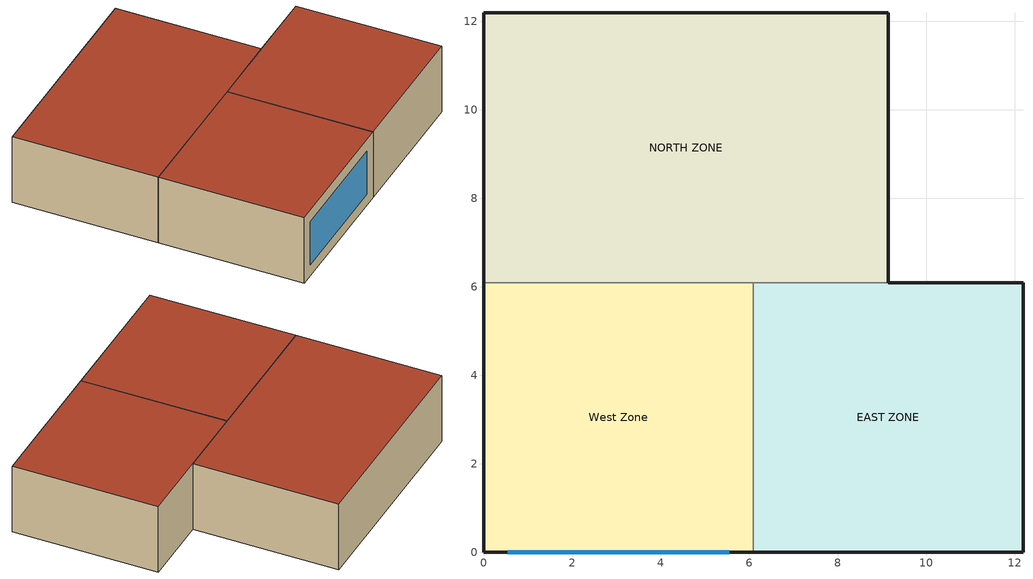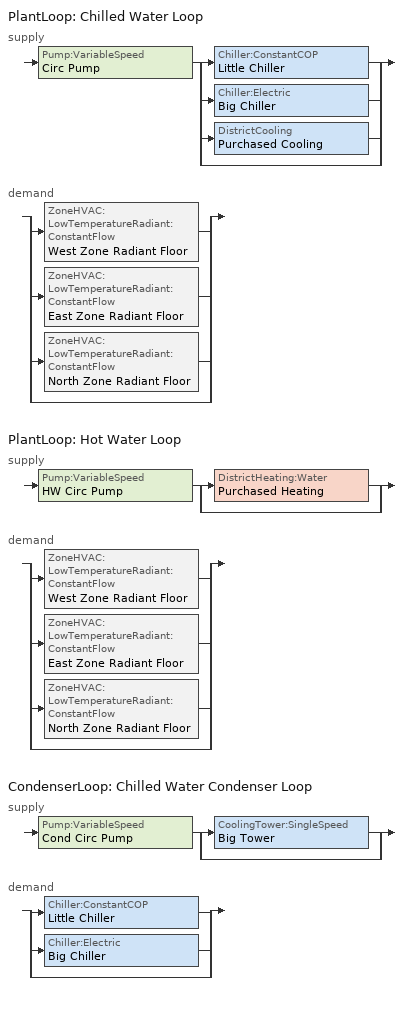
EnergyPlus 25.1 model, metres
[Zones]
West Zone
 floor ground (Slab Floor with Radiant): 0,0 0,6.1 6.1,6.1 6.1,0 z0
 wall outside (EXTWALL80): 0,6.1 0,0 6.1,0 z0:3.05
 wall to NORTH ZONE (PARTITION06): 6.1,6.1 0,6.1 z0:3.05
 wall to EAST ZONE (PARTITION06): 6.1,0 6.1,6.1 z0:3.05
 window (WIN-CON-LIGHT): 0.55,0 5.55,0 z0.5:2.5
 roof outside (ROOF34): 0,6.1 0,0 6.1,0 6.1,6.1 z3.05
EAST ZONE
 floor ground (Slab Floor with Radiant): 6.1,0 6.1,6.1 12.19,6.1 12.19,0 z0
 wall outside (EXTWALL80): 6.1,0 12.19,0 12.19,6.1 9.14,6.1 z0:3.05
 wall to NORTH ZONE (PARTITION06): 9.14,6.1 6.1,6.1 z0:3.05
 roof outside (ROOF34): 6.1,6.1 6.1,0 12.19,0 12.19,6.1 z3.05
NORTH ZONE
 floor ground (Slab Floor with Radiant): 0,6.1 0,12.19 9.14,12.19 9.14,6.1 z0
 wall outside (EXTWALL80): 9.14,6.1 9.14,12.19 0,12.19 0,6.1 z0:3.05
 roof outside (ROOF34): 0,12.19 0,6.1 9.14,6.1 9.14,12.19 z3.05
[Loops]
PlantLoop 'Chilled Water Loop'
 supply: Pump:VariableSpeed 'Circ Pump' > split
  | Chiller:ConstantCOP 'Little Chiller'
  | Chiller:Electric 'Big Chiller'
  | DistrictCooling 'Purchased Cooling'
  | bypass
 demand: split
  | ZoneHVAC:LowTemperatureRadiant:ConstantFlow 'West Zone Radiant Floor'
  | ZoneHVAC:LowTemperatureRadiant:ConstantFlow 'East Zone Radiant Floor'
  | ZoneHVAC:LowTemperatureRadiant:ConstantFlow 'North Zone Radiant Floor'
  | bypass
PlantLoop 'Hot Water Loop'
 supply: Pump:VariableSpeed 'HW Circ Pump' > split
  | DistrictHeating:Water 'Purchased Heating'
  | bypass
 demand: split
  | ZoneHVAC:LowTemperatureRadiant:ConstantFlow 'West Zone Radiant Floor'
  | ZoneHVAC:LowTemperatureRadiant:ConstantFlow 'East Zone Radiant Floor'
  | ZoneHVAC:LowTemperatureRadiant:ConstantFlow 'North Zone Radiant Floor'
  | bypass
CondenserLoop 'Chilled Water Condenser Loop'
 supply: Pump:VariableSpeed 'Cond Circ Pump' > split
  | CoolingTower:SingleSpeed 'Big Tower'
  | bypass
 demand: split
  | Chiller:ConstantCOP 'Little Chiller'
  | Chiller:Electric 'Big Chiller'
  | bypass
[Building]
NONE: North Axis {deg}=0; Terrain=Suburbs; Loads Convergence Tolerance Value {W}=0.04; Temperature Convergence Tolerance Value {deltaC}=0.4; Solar Distribution=FullInteriorAndExterior; Maximum Number of Warmup Days=25; Minimum Number of Warmup Days=6
[Site:Location]
CHICAGO_IL_USA_WMO_725300: Latitude {deg}=42; Longitude {deg}=-87.88; Time Zone {hr}=-6; Elevation {m}=190
[SizingPeriod:DesignDay] Day of Month=21; Humidity Condition Type=Wetbulb; Barometric Pressure {Pa}=99063; Rain Indicator=No; Snow Indicator=No; Daylight Saving Time Indicator=No; Solar Model Indicator=ASHRAEClearSky
Name | Month | Day Type | Maximum Dry-Bulb Temperature {C} | Daily Dry-Bulb Temperature Range {deltaC} | Wetbulb or DewPoint at Maximum Dry-Bulb {C} | Wind Speed {m/s} | Wind Direction {deg} | Sky Clearness
CHICAGO Ann Htg 99% Condns DB | 1 | WinterDesignDay | -17.3 | 0 | -17.3 | 4.9 | 270 | 0
CHICAGO Ann Clg 1% Condns DRY | 7 | SummerDesignDay | 31.5 | 10.7 | 10 | 5.3 | 230 | 1
CHICAGO Ann Clg 1% Condns DB=>MWB | 7 | SummerDesignDay | 31.5 | 10.7 | 23 | 5.3 | 230 | 1
[Site:GroundTemperature:BuildingSurface]
20.03, 20.03, 20.13, 20.3, 20.43, 20.52, 20.62, 20.77, 20.78, 20.55, 20.44, 20.2
[Material] Thermal Absorptance=0.9
Name | Roughness | Thickness {m} | Conductivity {W/m-K} | Density {kg/m3} | Specific Heat {J/kg-K} | Solar Absorptance | Visible Absorptance
A1 - 1 IN STUCCO | Smooth | 0.0253898 | 0.691831 | 1858.142 | 836.8 | 0.92 | 0.92
C4 - 4 IN COMMON BRICK | Rough | 0.101498 | 0.726422 | 1922.216 | 836.8 | 0.76 | 0.76
E1 - 3 / 4 IN PLASTER OR GYP BOARD | Smooth | 0.01905 | 0.726422 | 1601.846 | 836.8 | 0.92 | 0.92
C6 - 8 IN CLAY TILE | Smooth | 0.203302 | 0.570761 | 1121.292 | 836.8 | 0.82 | 0.82
E2 - 1 / 2 IN SLAG OR STONE | Rough | 0.0127102 | 1.435549 | 881.0155 | 1673.6 | 0.55 | 0.55
E3 - 3 / 8 IN FELT AND MEMBRANE | Rough | 0.00954024 | 0.190253 | 1121.292 | 1673.6 | 0.75 | 0.75
B5 - 1 IN DENSE INSULATION | VeryRough | 0.0253898 | 0.0432394 | 91.30524 | 836.8 | 0.5 | 0.5
C12 - 2 IN HW CONCRETE | MediumRough | 0.0509016 | 1.729577 | 2242.585 | 836.8 | 0.65 | 0.65
CONCRETE - DRIED SAND AND GRAVEL 4 IN | MediumRough | 0.1 | 1.29 | 2242.58 | 830 | 0.6 | 0.6
INS - EXPANDED EXT POLYSTYRENE R12 2 IN | Rough | 0.05 | 0.02 | 56.06 | 1210 | 0.5 | 0.5
GYP1 | MediumRough | 0.0127 | 0.7845 | 1842.12 | 988 | 0.5 | 0.5
GYP2 | MediumRough | 0.01905 | 0.7845 | 1842.12 | 988 | 0.5 | 0.5
FINISH FLOORING - TILE 1 / 16 IN | Smooth | 0.0016 | 0.17 | 1922.21 | 1250 | 0.5 | 0.5
[WindowMaterial:Glazing]
WIN-LAY-GLASS-LIGHT: Optical Data Type=SpectralAverage; Thickness {m}=0.003; Solar Transmittance at Normal Incidence=0.9; Front Side Solar Reflectance at Normal Incidence=0.031; Back Side Solar Reflectance at Normal Incidence=0.031; Visible Transmittance at Normal Incidence=0.9; Front Side Visible Reflectance at Normal Incidence=0.05; Back Side Visible Reflectance at Normal Incidence=0.05; Infrared Transmittance at Normal Incidence=0; Front Side Infrared Hemispherical Emissivity=0.84; Back Side Infrared Hemispherical Emissivity=0.84; Conductivity {W/m-K}=0.9
[Construction]
EXTWALL80: A1 - 1 IN STUCCO, C4 - 4 IN COMMON BRICK, E1 - 3 / 4 IN PLASTER OR GYP BOARD
PARTITION06: E1 - 3 / 4 IN PLASTER OR GYP BOARD, C6 - 8 IN CLAY TILE, E1 - 3 / 4 IN PLASTER OR GYP BOARD
ROOF34: E2 - 1 / 2 IN SLAG OR STONE, E3 - 3 / 8 IN FELT AND MEMBRANE, B5 - 1 IN DENSE INSULATION, C12 - 2 IN HW CONCRETE
WIN-CON-LIGHT: WIN-LAY-GLASS-LIGHT
Slab Floor with Radiant: CONCRETE - DRIED SAND AND GRAVEL 4 IN, INS - EXPANDED EXT POLYSTYRENE R12 2 IN, GYP1, GYP2, FINISH FLOORING - TILE 1 / 16 IN
[Zone] Type=1; Multiplier=1; Ceiling Height {m}=autocalculate; Volume {m3}=autocalculate
West Zone; EAST ZONE; NORTH ZONE
[People] Number of People Schedule=BLDG Sch   1; Number of People Calculation Method=people; Fraction Radiant=0.3; Activity Level Schedule=Activity Sch; Carbon Dioxide Generation Rate {m3/s-W}=3.82E-8; Mean Radiant Temperature Calculation Type=EnclosureAveraged; Work Efficiency Schedule=Work Eff Sch; Clothing Insulation Calculation Method=ClothingInsulationSchedule; Clothing Insulation Schedule=Clothing Sch; Air Velocity Schedule=Air Velo Sch; Thermal Comfort Model 1 Type=FANGER
Name | Zone or ZoneList or Space or SpaceList | Number of People
West Zone | West Zone | 3
EAST ZONE | EAST ZONE | 3
NORTH ZONE | NORTH ZONE | 4
[ElectricEquipment] Schedule=BLDG Sch   2; Design Level Calculation Method=EquipmentLevel; Fraction Latent=0; Fraction Radiant=0.3; Fraction Lost=0
Name | Zone or ZoneList or Space or SpaceList | Design Level {W}
West Zone ElecEq 1 | West Zone | 2928.751
EAST ZONE ElecEq 1 | EAST ZONE | 1464.375
NORTH ZONE ElecEq 1 | NORTH ZONE | 2928.751
[Lights] Schedule=BLDG Sch   3; Design Level Calculation Method=LightingLevel; Return Air Fraction=0; Fraction Radiant=0.2; Fraction Visible=0.2; Fraction Replaceable=0
Name | Zone or ZoneList or Space or SpaceList | Lighting Level {W}
EAST ZONE Lights 1 | EAST ZONE | 1464.375
NORTH ZONE Lights 1 | NORTH ZONE | 878.6252
[ZoneInfiltration:DesignFlowRate] Schedule=ON; Design Flow Rate Calculation Method=flow/zone; Constant Term Coefficient=1; Temperature Term Coefficient=0; Velocity Term Coefficient=0; Velocity Squared Term Coefficient=0
Name | Zone or ZoneList or Space or SpaceList | Design Flow Rate {m3/s}
West Zone Infil 1 | West Zone | 0.01
EAST ZONE Infil 1 | EAST ZONE | 0.01
NORTH ZONE Infil 1 | NORTH ZONE | 0.015
[PlantLoop] Fluid Type=Water; Minimum Loop Flow Rate {m3/s}=0; Plant Loop Volume {m3}=autocalculate; Load Distribution Scheme=Optimal
Name | Plant Equipment Operation Scheme | Maximum Loop Temperature {C} | Minimum Loop Temperature {C} | Maximum Loop Flow Rate {m3/s}
Chilled Water Loop | CW Loop Operation | 98 | 1 | 0.0039
Hot Water Loop | Hot Loop Operation | 100 | 10 | 0.0043
[SetpointManager:Scheduled] Control Variable=Temperature
Name | Schedule | Setpoint Node or NodeList
Chilled Water Loop Setpoint Manager | CW Loop Temp Schedule | Chilled Water Loop Setpoint Node List
Big Chiller Setpoint Manager | CW Loop Temp Schedule | Big Chiller Outlet Node
Little Chiller Setpoint Manager | CW Loop Temp Schedule | Little Chiller Outlet Node
Hot Water Loop Setpoint Manager | HW Loop Temp Schedule | Hot Water Loop Setpoint Node List
[PlantEquipmentOperationSchemes]
Name | Control Scheme 1 | Control Scheme 1 Schedule | Control Scheme 2 | Control Scheme 2 Schedule
CW Loop Operation | Peak Operation | On Peak | Off Peak Operation | Off Peak
Hot Loop Operation | Purchased Only | ON
[PlantEquipmentOperation:CoolingLoad] Load Range 1 Lower Limit {W}=0
Name | Load Range 1 Upper Limit {W} | Range 1 Equipment List | Load Range 2 Lower Limit {W} | Load Range 2 Upper Limit {W} | Range 2 Equipment List | Load Range 3 Lower Limit {W} | Load Range 3 Upper Limit {W} | Range 3 Equipment List
Peak Operation | 70000 | Chiller Plant | 70000 | 245000 | Chiller Plant and Purchased | 245000 | 500000 | Purchased Only
Off Peak Operation | 900000 | All Chillers
Year Round Tower Operation | 90000000 | All Towers
[PlantEquipmentList]
Chiller Plant: Little Chiller
Chiller Plant and Purchased: Big Chiller, Purchased Cooling
Purchased Only: Purchased Cooling
All Chillers: Big Chiller, Little Chiller
heating plant: Purchased Heating
[DistrictCooling]
Purchased Cooling: Nominal Capacity {W}=680000
[Chiller:Electric]
Big Chiller: Condenser Type=WaterCooled; Nominal Capacity {W}=45000; Nominal COP {W/W}=2.75; Minimum Part Load Ratio=.15; Maximum Part Load Ratio=1; Optimum Part Load Ratio=.65; Design Condenser Inlet Temperature {C}=29.44; Temperature Rise Coefficient=2.682759; Design Chilled Water Outlet Temperature {C}=6.667; Design Chilled Water Flow Rate {m3/s}=0.0039; Design Condenser Fluid Flow Rate {m3/s}=0.0011; Coefficient 1 of Capacity Ratio Curve=0.944836; Coefficient 2 of Capacity Ratio Curve=-0.0570088; Coefficient 3 of Capacity Ratio Curve=-0.00185486; Coefficient 1 of Power Ratio Curve=1.907846; Coefficient 2 of Power Ratio Curve=-1.20499; Coefficient 3 of Power Ratio Curve=0.263462; Coefficient 1 of Full Load Ratio Curve=0.03303; Coefficient 2 of Full Load Ratio Curve=0.6852; Coefficient 3 of Full Load Ratio Curve=0.2818; Chilled Water Outlet Temperature Lower Limit {C}=5; Chiller Flow Mode=LeavingSetpointModulated
[Chiller:ConstantCOP]
Little Chiller: Nominal Capacity {W}=25000; Nominal COP {W/W}=2.5; Design Chilled Water Flow Rate {m3/s}=0.0039; Design Condenser Water Flow Rate {m3/s}=0.0011; Condenser Type=WaterCooled; Chiller Flow Mode=LeavingSetpointModulated
[Pump:VariableSpeed] Design Pump Head {Pa}=300000; Motor Efficiency=.87; Fraction of Motor Inefficiencies to Fluid Stream=0; Coefficient 1 of the Part Load Performance Curve=0; Coefficient 2 of the Part Load Performance Curve=1; Coefficient 3 of the Part Load Performance Curve=0; Coefficient 4 of the Part Load Performance Curve=0; Design Minimum Flow Rate {m3/s}=0; Pump Control Type=INTERMITTENT
Name | Design Maximum Flow Rate {m3/s} | Design Power Consumption {W}
Circ Pump | .0039 | 2000
Cond Circ Pump | .0022 | 1000
HW Circ Pump | .0043 | 2000
[CondenserLoop]
Chilled Water Condenser Loop: Fluid Type=Water; Condenser Equipment Operation Scheme=Tower Loop Operation; Maximum Loop Temperature {C}=80; Minimum Loop Temperature {C}=10; Maximum Loop Flow Rate {m3/s}=0.0022; Minimum Loop Flow Rate {m3/s}=0; Condenser Loop Volume {m3}=autocalculate; Load Distribution Scheme=SequentialLoad
[SetpointManager:FollowOutdoorAirTemperature]
MyCondenserControl: Control Variable=Temperature; Reference Temperature Type=OutdoorAirWetBulb; Offset Temperature Difference {deltaC}=0; Maximum Setpoint Temperature {C}=80; Minimum Setpoint Temperature {C}=10; Setpoint Node or NodeList=Condenser Supply Outlet Node
[CondenserEquipmentOperationSchemes]
Tower Loop Operation: Control Scheme 1=Year Round Tower Operation; Control Scheme 1 Schedule=ON
[CondenserEquipmentList]
All Towers: Big Tower
[CoolingTower:SingleSpeed]
Big Tower: Design Water Flow Rate {m3/s}=.0022; Design Air Flow Rate {m3/s}=16; Design Fan Power {W}=1000; Design U-Factor Times Area Value {W/K}=1750; Free Convection Regime Air Flow Rate {m3/s}=0; Free Convection Regime U-Factor Times Area Value {W/K}=0; Performance Input Method=UFactorTimesAreaAndDesignWaterFlowRate
[PlantEquipmentOperation:HeatingLoad]
Purchased Only: Load Range 1 Lower Limit {W}=0; Load Range 1 Upper Limit {W}=1000000; Range 1 Equipment List=heating plant
[DistrictHeating:Water]
Purchased Heating: Nominal Capacity {W}=1000000
[Zone equipment]
West Zone: West Zone Radiant Floor
EAST ZONE: East Zone Radiant Floor
NORTH ZONE: North Zone Radiant Floor
[ZoneHVAC:LowTemperatureRadiant:ConstantFlow] Availability Schedule=RadiantSysAvailSched; Hydronic Tubing Length {m}=400; Rated Pump Head {Pa}=75000; Rated Power Consumption {W}=50; Heating High Water Temperature Schedule=RadHeatHighWaterTemp; Heating Low Water Temperature Schedule=RadHeatLowWaterTemp; Heating High Control Temperature Schedule=RadHeatHighControlTemp; Heating Low Control Temperature Schedule=RadHeatLowControlTemp; Cooling High Water Temperature Schedule=RadCoolHighWaterTemp; Cooling Low Water Temperature Schedule=RadCoolLowWaterTemp; Cooling High Control Temperature Schedule=RadCoolHighControlTemp; Cooling Low Control Temperature Schedule=RadCoolLowControlTemp
Name | Design Object | Zone | Surface Name or Radiant Surface Group | Rated Flow Rate {m3/s}
West Zone Radiant Floor | West Zone Radiant Floor Design | West Zone | Zn001:Flr001 | 0.0004
East Zone Radiant Floor | East Zone Radiant Floor Design | East Zone | Zn002:Flr001 | 0.0004
North Zone Radiant Floor | North Zone Radiant Floor Design | North Zone | Zn003:Flr001 | 0.0005
[ZoneHVAC:LowTemperatureRadiant:ConstantFlow:Design] Fluid to Radiant Surface Heat Transfer Model=ConvectionOnly; Hydronic Tubing Inside Diameter {m}=0.012; Hydronic Tubing Outside Diameter {m}=0.016; Hydronic Tubing Conductivity {W/m-K}=0.35; Temperature Control Type=MeanAirTemperature; Running Mean Outdoor Dry-Bulb Temperature Weighting Factor=0.8; Motor Efficiency=0.87; Fraction of Motor Inefficiencies to Fluid Stream=0.1
Name | Condensation Control Type | Condensation Control Dewpoint Offset {C}
West Zone Radiant Floor Design | SimpleOff | 1
East Zone Radiant Floor Design | VariableOff | 0
North Zone Radiant Floor Design | Off | 0
[Schedule:Compact]
ACTIVITY SCH: Through: 12/31, For: Alldays, Until: 24:00, 131.8
WORK EFF SCH: Through: 12/31, For: Alldays, Until: 24:00, 0
CLOTHING SCH; ON; RADIANTSYSAVAILSCHED: Through: 12/31, For: Alldays, Until: 24:00, 1
AIR VELO SCH: Through: 12/31, For: Alldays, Until: 24:00, 0.137
BLDG SCH   1: Through: 12/31, For: Weekdays SummerDesignDay WinterDesignDay, Until: 6:00, 0, Until: 7:00, 0.1, Until: 8:00, 0.5, Until: 12:00, 1, Until: 13:00, 0.5, Until: 16:00, 1, Until: 17:00, 0.5, Until: 18:00, 0.1, Until: 24:00, 0, For: Sunday Saturday Holiday CustomDay1 CustomDay2, Until: 24:00, 0
BLDG SCH   2: Through: 12/31, For: Weekdays SummerDesignDay WinterDesignDay, Until: 8:00, 0, Until: 18:00, 1, Until: 24:00, 0, For: Sunday Saturday Holiday CustomDay1 CustomDay2, Until: 24:00, 0
BLDG SCH   3: Through: 12/31, For: Weekdays SummerDesignDay WinterDesignDay, Until: 6:00, 0.05, Until: 7:00, 0.2, Until: 17:00, 1, Until: 18:00, 0.5, Until: 24:00, 0.05, For: Sunday Saturday Holiday CustomDay1 CustomDay2, Until: 24:00, 0.05
ON PEAK: Through: 12/31, For: Alldays, Until: 9:00, 0, Until: 18:00, 1, Until: 24:00, 0
OFF PEAK: Through: 12/31, For: Alldays, Until: 9:00, 1, Until: 18:00, 0, Until: 24:00, 1
CW LOOP TEMP SCHEDULE: Through: 12/31, For: Alldays, Until: 24:00, 7
HW LOOP TEMP SCHEDULE: Through: 12/31, For: Alldays, Until: 24:00, 60
RADHEATHIGHWATERTEMP: Through: 12/31, For: Alldays, Until: 24:00, 50
RADHEATLOWWATERTEMP: Through: 12/31, For: Alldays, Until: 24:00, 30
RADHEATHIGHCONTROLTEMP: Through: 12/31, For: Alldays, Until: 24:00, 21
RADHEATLOWCONTROLTEMP; RADCOOLHIGHWATERTEMP: Through: 12/31, For: Alldays, Until: 24:00, 15
RADCOOLLOWWATERTEMP: Through: 12/31, For: Alldays, Until: 24:00, 10
RADCOOLHIGHCONTROLTEMP: Through: 12/31, For: Alldays, Until: 24:00, 26
RADCOOLLOWCONTROLTEMP: Through: 12/31, For: Alldays, Until: 24:00, 22
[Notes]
RadLoTempCFloHeatCool.idf
Basic file description:  1 story building divided into 3 interior conditioned zones. Roof with no plenum.
No ground contact with floor.
Highlights:              Basic example of a constant flow low temperature radiant system that heats and cools.
Simulation Location/Run: CHICAGO_IL_USA_WMO_725300, 2 design days, 1 run period,
Run Control executes the design days only.
Location:                Chicago, IL
Design Days:             CHICAGO_IL_USA Annual Heating 99%, MaxDB=-17.3°C
CHICAGO_IL_USA Annual Cooling (DB=>MWB) 1%, MaxDB=31.5°C MWB=23°C
CHICAGO_IL_USA Annual Cooling DRY (DB=>MWB) 1%, MaxDB=31.5°C MWB=10°C
Run Period (Weather File): none
Run Control:             No Zone or System sizing required (design days only, see RUN CONTROL object)
Building: Single floor rectangular L-shaped building 40 ft south wall, 40 ft west wall, zone height 10 feet.
There is a single window in the West Zone south wall. The walls are 1 in stucco over 4 in common brick
and gypboard. The roof is a built up roof with 1/2 in stone over 3/8 in felt over 1 in dense insulation
supported by 2 in heavy weight concrete. The window is single pane 3mm clear.
The window to wall ratio is approximately 0.07.
The building is oriented due north.
Floor Area:        130.1 m2 (1403 ft2)
Number of Stories: 1
Zone Description Details:
|       West         |         East           |    window = *
Internal gains description:     ZONE West      - lighting is 0 watts, equip is 2928.751 watts, 3 occupants
Internal gains description:     ZONE North     - lighting is 878.6252 watts, equip is 2928.751 watts, 4 occupants
Internal gains description:     ZONE East      - lighting is 1464.375 watts, equip is 1464.375 watts, 3 occupants
Interzone Surfaces:             3 interzone surfaces (see diagram)
Internal Mass:                  None
Windows:                        1 - single pane clear 3mm glass
Detached Shading:               None
Daylight:                       None
Natural Ventilation:            None
Compact Schedules:              Yes
Solair Distribution:            FullInteriorAndExterior
HVAC:                           A constant flow low temperature radiant system provides all heating and cooling
for this example.  A special "dry" summer design day is used to avoid condensation.
Zonal Equipment:                LOW TEMP RADIANT SYSTEM:CONSTANT FLOW
Central Air Handling Equipment: No
System Equipment Autosize:      No (chilled water, condenser, and hot water loop volumes are autosized)
Purchased Cooling:              No
Purchased Heating:              No
Purchased Chilled Water:        Yes (only used if alternate priority control equipment list is selected)
Purchased Hot Water:            Yes
Coils:                          None
Pumps:                          Pump:VariableSpeed
Boilers:                        None
Chillers:                       Chiller:Electric (PlantEquipmentOperation:CoolingLoad set up for electric chiller only)
Chiller:ConstantCOP or DistrictCooling may be used if desired in various
combinations by changing priority control equipment list name in
PlantEquipmentOperation:CoolingLoad object.
Towers:                         2 ea. COOLING TOWER:SINGLE SPEED in series (leaving water set point = 35 C, each
towers UA = 175, water flow rate = 0.0011 m3/s, air flow rate = 8 m3/s, capacity is
determined using UA and Design Water Flow Rate method)
Standard Reports:               None
Timestep or Hourly Variables:   Timestep
Time bins Report:               None
HTML Report:                    None
Environmental Emissions:        None
Utility Tariffs:                None
